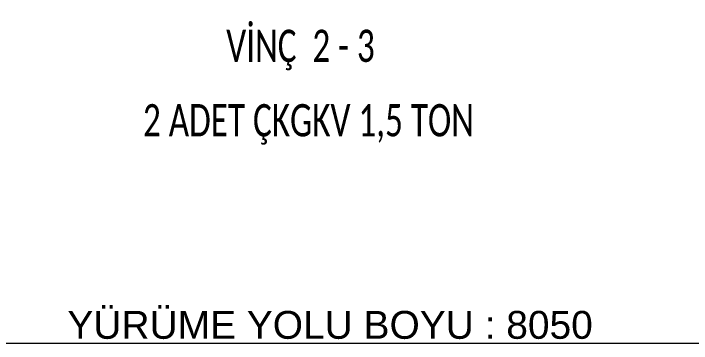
# Model space of a CAD drawing. Header units: centimetres. Extents: x 470464 to 524273, y 49611 to 59074.
# Drawn here: x 489379 to 489905, y 53765 to 54020 of the extents above; entities that cross this region are included whole.
import ezdxf

# ---------------------------------------------------------------- set-up
doc = ezdxf.new("R2010")
doc.units = ezdxf.units.CM
doc.header["$MEASUREMENT"] = 0
doc.layers.add('A-ANNO-REVC-01', color=1, linetype='Continuous', lineweight=15, true_color=0xff0000, plot=False)
doc.layers.add('S-COLS-STEL', color=3, linetype='Continuous', lineweight=9)
doc.styles.add('BARIŞ BABUR-3', font='arial.ttf')
doc.styles.add('TS-FREA-GENL', font='calibri.ttf', dxfattribs={"width": 0.7})
doc.dimstyles.new('AAA_A4 BVS STANDART', dxfattribs={"dimscale": 12, "dimtxt": 1.8, "dimasz": 1.6, "dimexe": 0.18, "dimexo": 0.0625, "dimgap": 0.09, "dimtad": 1, "dimtoh": 1, "dimdec": 0, "dimzin": 9, "dimdsep": 46, "dimtxsty": 'BARIŞ BABUR-3', "dimcen": 0.09, "dimclrd": 1, "dimclre": 1, "dimclrt": 2, "dimadec": 0, "dimazin": 0, "dimtfac": 1, "dimtdec": 0, "dimtofl": 0, "dimtmove": 0, "dimatfit": 3, "dimfxl": 1, "dimtolj": 1, "dimtzin": 0, "dimlwd": 9, "dimlwe": 9, "dimarcsym": 0})

# ---------------------------------------------------------------- blocks, each defined once
blk = doc.blocks.new('*D297')
at = {"layer": 'A-ANNO-REVC-01', "color": 1, "lineweight": 9, "transparency": 16777216}
for p, q in [((485599.75, 45073.31), (485599.75, 45266.84)), ((493649.75, 45073.31), (493649.75, 45266.84)), ((493630.55, 45264.68), (485618.95, 45264.68))]:
    blk.add_line(p, q, dxfattribs=at)
at = {"layer": 'A-ANNO-REVC-01', "color": 1, "transparency": 16777216}
for points in [[(485618.95, 45267.88), (485618.95, 45261.48), (485599.75, 45264.68)], [(493630.55, 45261.48), (493630.55, 45267.88), (493649.75, 45264.68)]]:
    blk.add_solid(points, dxfattribs=at)
at = {"layer": 'Defpoints', "color": 0, "transparency": 16777216}
for p in [(485599.75, 45264.68), (485599.75, 45072.56), (493649.75, 45072.56)]:
    blk.add_point(p, dxfattribs=at)
at = {"layer": 'A-ANNO-REVC-01', "color": 2, "transparency": 16777216, "insert": (489624.75, 45278.92), "char_height": 21.6, "attachment_point": 5, "style": 'BARIŞ BABUR-3'}
blk.add_mtext('\\A1;YÜRÜME YOLU BOYU : 8050', dxfattribs=at)
blk = doc.blocks.new('K')
at = {"layer": 'S-COLS-STEL', "color": 2, "char_height": 25, "width": 1441.5655, "attachment_point": 4, "style": 'TS-FREA-GENL', "bg_fill": 2}
for s, insert in [('VİNÇ  2 - 3', (489544.2, 45492.07)), ('2 ADET ÇKGKV {\\fCalibri|b0|i0|c0|p34;1,5 TON}', (489479.64, 45434.38))]:
    blk.add_mtext(s, dxfattribs=dict(at, insert=insert))
at = {"layer": 'A-ANNO-REVC-01', "color": 6}
dim = blk.add_linear_dim(base=(485599.75, 45264.68), p1=(493649.75, 45072.56), p2=(485599.75, 45072.56), text='YÜRÜME YOLU BOYU : <>', dimstyle='AAA_A4 BVS STANDART', override={"dimtxsty": 'BARIŞ BABUR-3'}, dxfattribs=at)
dim.commit()
dim.dimension.update_dxf_attribs({"geometry": '*D297', "text_midpoint": (489624.75, 45264.68), "dimtype": 160})

msp = doc.modelspace()

# ---------------------------------------------------------------- block references
msp.add_blockref('K', (0, 8500))

doc.saveas('drawing.dxf')
